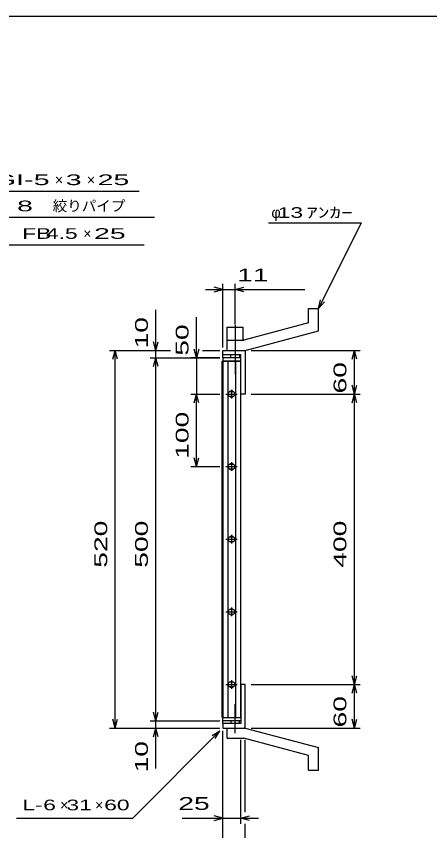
# Model space of a CAD drawing. Units: millimetres, scale not verified. Extents: x -1456 to 1389, y -1026 to 839.
# Drawn here: x -495 to 74, y -283 to 839 of the extents above; entities that cross this region are included whole.
import ezdxf
from ezdxf.enums import TextEntityAlignment as Align

# ---------------------------------------------------------------- set-up
doc = ezdxf.new("R2010")
doc.units = ezdxf.units.MM
doc.header["$LTSCALE"] = 8
doc.linetypes.add('LONG_DASHED_DOTTED', pattern=[15.25, 12, -1.5, 0.25, -1.5])
for name, color, linetype, lineweight in [('0_2', 150, 'Continuous', 25), ('16', 3, 'Continuous', 25), ('19', 6, 'Continuous', 25), ('22', 4, 'Continuous', 25)]:
    doc.layers.add(name, color=color, linetype=linetype, lineweight=lineweight)
doc.styles.add('ベクトル', font='')
doc.styles.get('ベクトル').set_extended_font_data('ベクトル')

msp = doc.modelspace()

# ---------------------------------------------------------------- linework, layer by layer
at = {"layer": '0_2'}
msp.add_line((-1379.2, 838.8), (1388.8, 838.8), dxfattribs=at)
at = {"layer": '16'}
for p, q in [((-211.7, -127), (-211.7, 364)), ((-211.7, 364), (-211, 364)), ((-186, 368.5), (-211, 368.5)), ((-211, 368.5), (-211, 364)), ((-211, 364), (-186, 364)), ((-211, 364), (-211, -127)), ((-186, 364), (-211, 364)), ((-204, 364), (-204, -127)), ((-193, -127), (-193, 364)), ((-186, 364), (-186, 368.5)), ((-186, -127), (-186, 364)), ((-207, 318.5), (-191, 318.5)), ((-197, 321.5), (-201, 321.5)), ((-201, 315.5), (-197, 315.5)), ((-199, 324.5), (-199, 312.5)), ((-199, 224.5), (-199, 212.5)), ((-207, 218.5), (-191, 218.5)), ((-197, 221.5), (-201, 221.5)), ((-201, 215.5), (-197, 215.5)), ((-199, 124.5), (-199, 112.5)), ((-207, 118.5), (-191, 118.5)), ((-197, 121.5), (-201, 121.5)), ((-201, 115.5), (-197, 115.5)), ((-199, 24.5), (-199, 12.5)), ((-207, 18.5), (-191, 18.5)), ((-197, 21.5), (-201, 21.5)), ((-201, 15.5), (-197, 15.5)), ((-197, -78.5), (-201, -78.5)), ((-199, -75.5), (-199, -87.5)), ((-207, -81.5), (-191, -81.5)), ((-201, -84.5), (-197, -84.5)), ((-211, -127), (-211.7, -127)), ((-211, -127), (-186, -127)), ((-211, -131.5), (-211, -127)), ((-211, -127), (-186, -127)), ((-186, -131.5), (-211, -131.5)), ((-186, -127), (-186, -131.5))]:
    msp.add_line(p, q, dxfattribs=at)
for centre, radius, start, end in [((-201, 318.5), 3, 90, 270), ((-199, 318.5), 4, 46.6, 133.4), ((-199, 318.5), 4, 226.6, 313.4), ((-197, 318.5), 3, 270, 90), ((-201, 218.5), 3, 90, 270), ((-199, 218.5), 4, 46.6, 133.4), ((-199, 218.5), 4, 226.6, 313.4), ((-197, 218.5), 3, 270, 90), ((-201, 118.5), 3, 90, 270), ((-199, 118.5), 4, 46.6, 133.4), ((-199, 118.5), 4, 226.6, 313.4), ((-197, 118.5), 3, 270, 90), ((-199, 18.5), 4, 46.6, 133.4), ((-201, 18.5), 3, 90, 270), ((-199, 18.5), 4, 226.6, 313.4), ((-197, 18.5), 3, 270, 90), ((-201, -81.5), 3, 90, 270), ((-199, -81.5), 4, 46.6, 133.4), ((-197, -81.5), 3, 270, 90), ((-199, -81.5), 4, 226.6, 313.4)]:
    msp.add_arc(centre, radius, start, end, dxfattribs=at)
at = {"layer": '19'}
for p, q in [((-93, 436.5), (-79, 436.5)), ((-93, 416.5), (-93, 436.5)), ((-79, 405.5), (-79, 436.5)), ((-93, 416.5), (-182, 392.5)), ((-205, 378.5), (-205, 410.5)), ((-205, 410.5), (-183, 410.5)), ((-183, 392.5), (-183, 410.5)), ((-180, 378.5), (-79, 405.5)), ((-205, 392.5), (-182, 392.5)), ((-205, 378.5), (-205, 392.5)), ((-211, 368.5), (-211, 378.5)), ((-211, 372.5), (-211, 378.5)), ((-211, 378.5), (-181, 378.5)), ((-186, 372.5), (-211, 372.5)), ((-205, 378.5), (-180, 378.5)), ((-200, 368.5), (-200, 372.5)), ((-188, 372.5), (-188, 368.5)), ((-186, 318.5), (-186, 372.5)), ((-181, 378.5), (-180, 377.5)), ((-180, 377.5), (-180, 318.5)), ((-180, 318.5), (-186, 318.5)), ((-180, -81.5), (-186, -81.5)), ((-186, -81.5), (-186, -135.5)), ((-180, -140.5), (-180, -81.5)), ((-211, -135.5), (-211, -125.5)), ((-200, -131.5), (-200, -135.5)), ((-188, -135.5), (-188, -131.5)), ((-211, -135.5), (-211, -141.5)), ((-186, -135.5), (-211, -135.5)), ((-211, -141.5), (-181, -141.5)), ((-205, -141.5), (-180, -141.5)), ((-205, -155.5), (-205, -141.5)), ((-181, -141.5), (-180, -140.5)), ((-180, -141.5), (-79, -168.5)), ((-205, -155.5), (-182, -155.5)), ((-93, -179.5), (-182, -155.5)), ((-79, -199.5), (-79, -168.5)), ((-93, -199.5), (-93, -179.5)), ((-93, -199.5), (-79, -199.5))]:
    msp.add_line(p, q, dxfattribs=at)
at = {"layer": '19', "linetype": 'LONG_DASHED_DOTTED'}
for p, q in [((-194, 413.5), (-194, 345.5)), ((-194, -148.5), (-194, -108.5))]:
    msp.add_line(p, q, dxfattribs=at)
at = {"layer": '22'}
for p, q in [((-694.2, 598), (-326.2, 598)), ((-657.2, 562), (-305.2, 562)), ((-148, 554.5), (-20, 554.5)), ((-79, 436.5), (-20, 554.5)), ((-655.2, 524), (-319.2, 524)), ((-235, 462.5), (-211, 462.5)), ((-211, 462.5), (-223, 465.7)), ((-223, 459.3), (-211, 462.5)), ((-211, 382.5), (-211, 470.5)), ((-211, 462.5), (-194, 462.5)), ((-194, 414.5), (-194, 470.5)), ((-194, 462.5), (-182, 465.7)), ((-182, 459.3), (-194, 462.5)), ((-194, 462.5), (-98, 462.5)), ((-79, 436.5), (-76.6, 448.2)), ((-79, 436.5), (-71, 445.3)), ((-303, 378.5), (-303, 434.5)), ((-247, 368.5), (-247, 424.5)), ((-303, 378.5), (-306.2, 390.5)), ((-303, 378.5), (-299.8, 390.5)), ((-367, 378.5), (-283, 378.5)), ((-362.2, 366.5), (-359, 378.5)), ((-355.8, 366.5), (-359, 378.5)), ((-359, -141.5), (-359, 378.5)), ((-311, 378.5), (-283, 378.5)), ((-303, 368.5), (-303, 378.5)), ((-247, 368.5), (-250.2, 380.5)), ((-243.8, 380.5), (-247, 368.5)), ((-239, 378.5), (-215, 378.5)), ((-239, 378.5), (-215, 378.5)), ((-172, 378.5), (-21.6, 378.5)), ((-32.8, 366.5), (-29.6, 378.5)), ((-26.4, 366.5), (-29.6, 378.5)), ((-29.6, 318.5), (-29.6, 378.5)), ((-311, 368.5), (-215, 368.5)), ((-306.2, 356.5), (-303, 368.5)), ((-299.8, 356.5), (-303, 368.5)), ((-303, -131.5), (-303, 368.5)), ((-215, 368.5), (-255, 368.5)), ((-247, 368.5), (-247, 318.5)), ((-29.6, 318.5), (-32.8, 330.5)), ((-29.6, 318.5), (-26.4, 330.5)), ((-255, 318.5), (-215, 318.5)), ((-250.2, 306.5), (-247, 318.5)), ((-243.8, 306.5), (-247, 318.5)), ((-247, 218.5), (-247, 318.5)), ((-172, 318.5), (-21.6, 318.5)), ((-32.8, 306.5), (-29.6, 318.5)), ((-26.4, 306.5), (-29.6, 318.5)), ((-29.6, -81.5), (-29.6, 318.5)), ((-247, 218.5), (-250.2, 230.5)), ((-247, 218.5), (-243.8, 230.5)), ((-255, 218.5), (-215, 218.5)), ((-29.6, -81.5), (-32.8, -69.5)), ((-29.6, -81.5), (-26.4, -69.5)), ((-172, -81.5), (-21.6, -81.5)), ((-32.8, -93.5), (-29.6, -81.5)), ((-26.4, -93.5), (-29.6, -81.5)), ((-29.6, -141.5), (-29.6, -81.5)), ((-303, -131.5), (-306.2, -119.5)), ((-303, -131.5), (-299.8, -119.5)), ((-359, -141.5), (-362.2, -129.5)), ((-359, -141.5), (-355.8, -129.5)), ((-311, -131.5), (-215, -131.5)), ((-303, -141.5), (-303, -131.5)), ((-29.6, -141.5), (-32.8, -129.5)), ((-29.6, -141.5), (-26.4, -129.5)), ((-367, -141.5), (-215, -141.5)), ((-335, -265.5), (-215, -145.5)), ((-311, -141.5), (-215, -141.5)), ((-306.2, -153.5), (-303, -141.5)), ((-299.8, -153.5), (-303, -141.5)), ((-303, -197.5), (-303, -141.5)), ((-225.4, -151.9), (-215, -145.5)), ((-221.4, -155.9), (-215, -145.5)), ((-211, -273.5), (-211, -145.5)), ((-211, -329.5), (-211, -145.5)), ((-172, -141.5), (-21.6, -141.5)), ((-186, -273.5), (-186, -157.7)), ((-180, -257.5), (-180, -157.7)), ((-495, -265.5), (-335, -265.5)), ((-267, -265.5), (-211, -265.5)), ((-211, -265.5), (-223, -262.3)), ((-223, -268.7), (-211, -265.5)), ((-211, -265.5), (-186, -265.5)), ((-186, -265.5), (-174, -262.3)), ((-174, -268.7), (-186, -265.5)), ((-186, -265.5), (-162, -265.5)), ((-180, -329.5), (-180, -273.5))]:
    msp.add_line(p, q, dxfattribs=at)

# ---------------------------------------------------------------- texts
at = {"layer": '22', "color": 2, "style": 'ベクトル'}
for s, height, width, p in [('GI-', 14.66, 2, (-526.2, 613.6)), (' 5 ', 14.66, 2, (-482.2, 613.6)), (' 3 ', 14.66, 2, (-438.2, 613.6)), (' 25 ', 14.66, 2, (-394.2, 613.6)), (' 8 ', 14.66, 2, (-505.2, 577.6)), (' 13 ', 14.66, 1.6, (-144, 568.5)), ('ｱﾝｶｰ', 14.66, 1.6, (-96, 568.5)), ('FB', 14.66, 1.6, (-487.2, 539.6)), (' 4.5 ', 14.66, 1.6, (-463.2, 539.6)), (' 25 ', 14.66, 2, (-399.2, 539.6)), (' 11', 17.6, 1.65, (-202, 482.5)), ('L-', 14.66, 1.6, (-487, -247.5)), (' 6 ', 14.66, 1.6, (-467, -247.5)), (' 31 ', 14.66, 1.6, (-435, -247.5)), (' 60 ', 14.66, 1.6, (-383, -247.5)), (' 25 ', 17.6, 1.65, (-283, -245.5))]:
    msp.add_text(s, height=height, dxfattribs=dict(at, width=width)).set_placement(p, align=Align.MIDDLE_LEFT)
for s, height, p in [('×', 14.7, (-442.2, 613.6)), ('×', 14.7, (-398.2, 613.6)), ('絞りパイプ', 14.66, (-445.2, 577.6)), ('φ', 14.7, (-144, 568.5)), ('×', 14.7, (-403.2, 539.6)), ('×', 14.7, (-435, -247.5)), ('×', 14.7, (-387, -247.5))]:
    msp.add_text(s, height=height, dxfattribs=at).set_placement(p, align=Align.MIDDLE_LEFT)
at = {"layer": '22', "color": 2, "style": 'ベクトル', "width": 1.65}
for s, p in [(' 10 ', (-323, 370.5)), (' 50 ', (-267, 360.5)), (' 60 ', (-49.6, 308.5)), (' 100 ', (-267, 218.5)), (' 520 ', (-379, 68.5)), (' 500 ', (-323, 68.5)), (' 400 ', (-49.6, 68.5)), (' 60 ', (-49.6, -151.5)), (' 10 ', (-323, -213.5))]:
    msp.add_text(s, height=17.6, rotation=90, dxfattribs=at).set_placement(p, align=Align.MIDDLE_LEFT)

doc.saveas('drawing.dxf')
